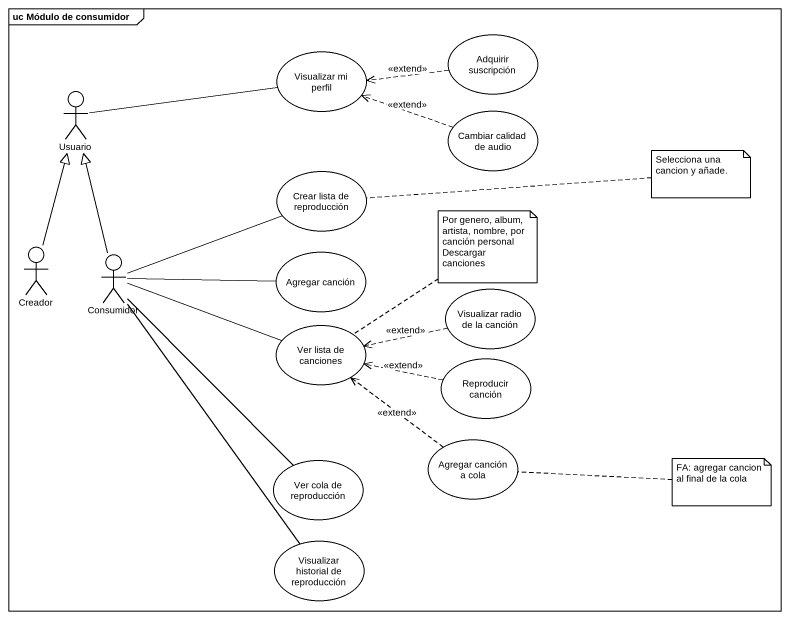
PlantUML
@startuml
mainframe uc Módulo de consumidor
usecase "Adquirir suscripción" as Adquirir_suscripción
usecase "Visualizar mi perfil" as Visualizar_mi_perfil
actor Usuario
usecase "Cambiar calidad de audio" as Cambiar_calidad_de_audio
usecase "Crear lista de reproducción" as Crear_lista_de_reproducción
actor Creador
actor Consumidor
usecase "Agregar canción" as Agregar_canción
usecase "Visualizar radio de la canción" as Visualizar_radio_de_la
usecase "Ver lista de canciones" as Ver_lista_de_canciones
usecase "Reproducir canción" as Reproducir_canción
usecase "Ver cola de reproducción" as Ver_cola_de_reproducción
usecase "Agregar canción a cola" as Agregar_canción_a_cola
usecase "Visualizar historial de reproducción" as Visualizar_historial_de
Adquirir_suscripción .left.> Visualizar_mi_perfil : <<extend>>
Usuario -right- Visualizar_mi_perfil
Cambiar_calidad_de_audio .left.> Visualizar_mi_perfil : <<extend>>
Creador -up-|> Usuario
Consumidor -up-|> Usuario
Consumidor -right- Crear_lista_de_reproducción
Consumidor -right- Agregar_canción
Consumidor -right- Ver_lista_de_canciones
Consumidor -- Ver_cola_de_reproducción
Consumidor -- Visualizar_historial_de
Visualizar_radio_de_la .left.> Ver_lista_de_canciones : <<extend>>
Reproducir_canción .left.> Ver_lista_de_canciones : <<extend>>
Agregar_canción_a_cola .up.> Ver_lista_de_canciones : <<extend>>
note right of Crear_lista_de_reproducción : Selecciona una cancion y añade.
note top of Ver_lista_de_canciones
  Por genero, album, artista, nombre, por canción personal
  Descargar canciones
end note
note right of Agregar_canción_a_cola : FA: agregar cancion al final de la cola
@enduml
